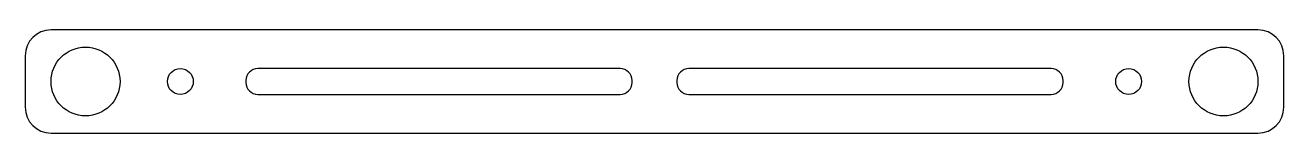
# Model space of a CAD drawing. Header units: millimetres. Extents: x -73 to 73, y -6 to 6.
import ezdxf

# ---------------------------------------------------------------- set-up
doc = ezdxf.new("R2010")
doc.units = ezdxf.units.MM

msp = doc.modelspace()

# ---------------------------------------------------------------- linework, layer by layer
at = {"color": 7, "linetype": 'Continuous', "lineweight": 25}
for p, q in [((70, 6), (-70, 6)), ((-73, 3), (-73, -3)), ((73, -3), (73, 3)), ((-4, 1.5), (-46, 1.5)), ((46, 1.5), (4, 1.5)), ((-47.4, 0.1), (-47.4, -0.1)), ((-2.6, -0.1), (-2.6, 0.1)), ((2.6, 0.1), (2.6, -0.1)), ((47.4, -0.1), (47.4, 0.1)), ((-46, -1.5), (-4, -1.5)), ((4, -1.5), (46, -1.5)), ((-70, -6), (70, -6))]:
    msp.add_line(p, q, dxfattribs=at)
for centre, radius in [((-66, 0), 4), ((66, 0), 4), ((-55, 0), 1.5), ((55, 0), 1.5)]:
    msp.add_circle(centre, radius, dxfattribs=at)
for centre, radius, start, end in [((-70, 3), 3, 90, 180), ((70, 3), 3, 0, 90), ((-46, 0.1), 1.4, 90, 180), ((-4, 0.1), 1.4, 0, 90), ((4, 0.1), 1.4, 90, 180), ((46, 0.1), 1.4, 0, 90), ((-46, -0.1), 1.4, 180, 270), ((-4, -0.1), 1.4, 270, 0), ((4, -0.1), 1.4, 180, 270), ((46, -0.1), 1.4, 270, 0), ((-70, -3), 3, 180, 270), ((70, -3), 3, 270, 0)]:
    msp.add_arc(centre, radius, start, end, dxfattribs=at)

doc.saveas('drawing.dxf')
